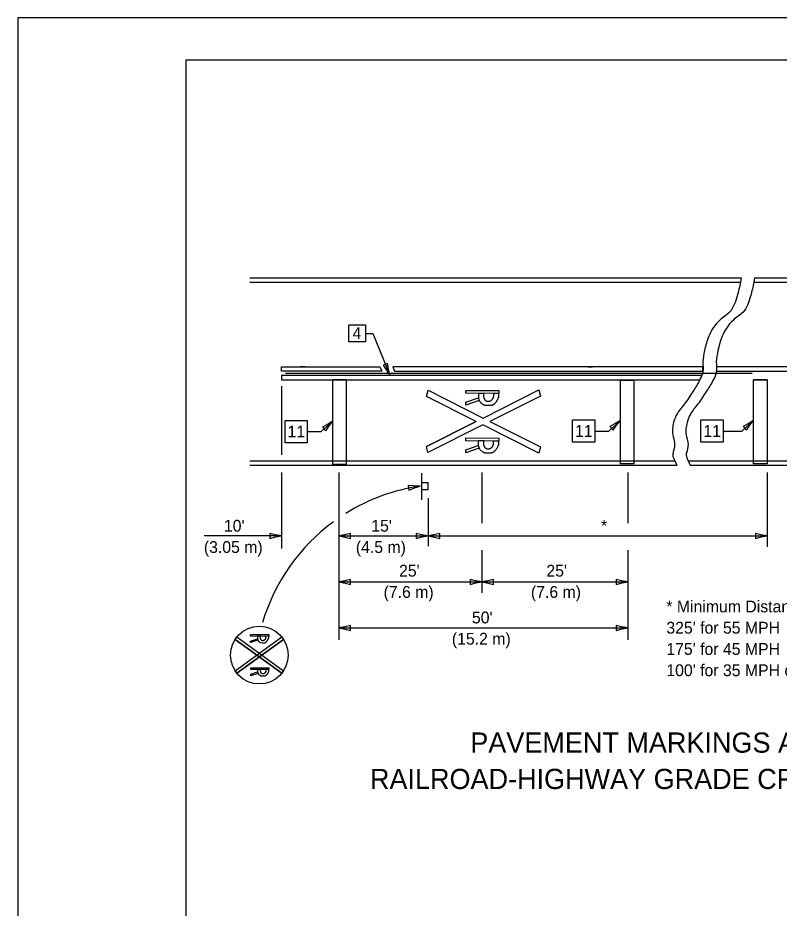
# Model space of a CAD drawing. Extents: x 0 to 2.83, y 0 to 1.83.
# Drawn here: x 0 to 0.754, y 0.952 to 1.833 of the extents above; entities that cross this region are included whole.
import ezdxf

# ---------------------------------------------------------------- set-up
doc = ezdxf.new("R2010")
doc.units = 0
for name, color, linetype in [('RD_Pr_Roadway_Dimensions', 7, 'Continuous'), ('RD_Pr_Roadway_Items', 7, 'Continuous'), ('RD_Pr_Roadway_Notes', 7, 'Continuous'), ('SH_General_Details', 7, 'Continuous'), ('SH_Printer_Plotting_Border', 7, 'Continuous')]:
    doc.layers.add(name, color=color, linetype=linetype)

msp = doc.modelspace()

# ---------------------------------------------------------------- linework, layer by layer
at = {"layer": 'RD_Pr_Roadway_Dimensions'}
for p, q in [((0.26111, 1.46858), (0.26111, 1.40054)), ((0.26111, 1.38289), (0.26111, 1.30784)), ((0.31775, 1.38289), (0.31775, 1.21716)), ((0.45936, 1.38289), (0.45936, 1.33289)), ((0.60398, 1.38289), (0.60398, 1.33289)), ((0.74182, 1.38289), (0.74182, 1.30929)), ((0.40608, 1.35769), (0.40608, 1.31002)), ((0.26111, 1.32015), (0.18436, 1.32015)), ((0.31775, 1.32015), (0.40608, 1.32015)), ((0.40608, 1.32015), (0.74182, 1.32015)), ((0.45936, 1.30611), (0.45936, 1.26395)), ((0.60398, 1.30611), (0.60398, 1.21716)), ((0.31775, 1.27462), (0.45936, 1.27462)), ((0.45936, 1.27462), (0.60398, 1.27462)), ((0.31775, 1.2291), (0.60398, 1.2291))]:
    msp.add_line(p, q, dxfattribs=at)
for points in [[(0.38637, 1.37027), (0.38672, 1.36785), (0.38708, 1.36544), (0.39265, 1.36771), (0.39827, 1.36956), (0.39195, 1.36977)], [(0.24945, 1.32258), (0.24944, 1.32015), (0.24944, 1.31771), (0.25527, 1.31914), (0.26111, 1.32015), (0.25488, 1.32128)], [(0.32941, 1.31771), (0.32941, 1.32015), (0.32941, 1.32258), (0.32358, 1.32116), (0.31775, 1.32015), (0.32397, 1.31901)], [(0.39442, 1.32258), (0.39442, 1.32015), (0.39442, 1.31771), (0.40025, 1.31914), (0.40608, 1.32015), (0.39986, 1.32128)], [(0.41774, 1.31771), (0.41775, 1.32015), (0.41775, 1.32258), (0.41191, 1.32116), (0.40608, 1.32015), (0.4123, 1.31901)], [(0.73016, 1.32258), (0.73015, 1.32015), (0.73015, 1.31771), (0.73599, 1.31914), (0.74182, 1.32015), (0.7356, 1.32128)], [(0.32941, 1.27218), (0.32941, 1.27462), (0.32941, 1.27706), (0.32358, 1.27563), (0.31775, 1.27462), (0.32397, 1.27349)], [(0.4477, 1.27706), (0.4477, 1.27462), (0.4477, 1.27218), (0.45353, 1.27361), (0.45936, 1.27462), (0.45314, 1.27575)], [(0.47102, 1.27218), (0.47103, 1.27462), (0.47103, 1.27706), (0.46519, 1.27563), (0.45936, 1.27462), (0.46558, 1.27349)], [(0.59232, 1.27706), (0.59231, 1.27462), (0.59231, 1.27218), (0.59815, 1.27361), (0.60398, 1.27462), (0.59776, 1.27575)], [(0.32941, 1.22666), (0.32941, 1.2291), (0.32941, 1.23154), (0.32358, 1.23011), (0.31775, 1.2291), (0.32397, 1.22797)], [(0.59232, 1.23154), (0.59231, 1.2291), (0.59231, 1.22666), (0.59815, 1.22809), (0.60398, 1.2291), (0.59776, 1.23023)]]:
    msp.add_lwpolyline(points, close=True, dxfattribs=at)
for start, end in [(98.43191, 121.93321), (126.30475, 163.29396)]:
    msp.add_arc((0.42647, 1.17932), 0.19232, start, end, dxfattribs=at)
at = {"layer": 'RD_Pr_Roadway_Items'}
for p, q in [((0.2296, 1.57594), (0.71616, 1.57594)), ((0.2296, 1.57167), (0.71545, 1.57167)), ((0.71616, 1.57594), (0.71545, 1.57167)), ((0.7293, 1.57594), (0.72876, 1.57167)), ((0.72876, 1.57167), (0.96578, 1.57167)), ((0.7293, 1.57594), (0.97004, 1.57594)), ((0.26497, 1.48154), (0.72712, 1.48154)), ((0.26497, 1.48154), (0.72712, 1.48154)), ((0.27958, 1.48791), (0.28418, 1.48791)), ((0.27958, 1.48791), (0.28418, 1.48791)), ((0.56422, 1.48766), (0.56881, 1.48766)), ((0.56422, 1.48766), (0.56881, 1.48766)), ((0.32522, 1.47474), (0.31187, 1.47474)), ((0.32522, 1.47474), (0.31187, 1.47474)), ((0.32522, 1.47474), (0.31187, 1.47474)), ((0.32522, 1.47474), (0.31187, 1.47474)), ((0.60985, 1.47448), (0.59649, 1.47448)), ((0.60985, 1.47448), (0.59649, 1.47448)), ((0.74182, 1.47474), (0.72847, 1.47474)), ((0.74182, 1.47474), (0.72847, 1.47474)), ((0.74182, 1.47474), (0.72847, 1.47474)), ((0.74182, 1.47474), (0.72847, 1.47474)), ((0.44362, 1.46438), (0.44362, 1.46438)), ((0.44362, 1.46438), (0.44362, 1.46438)), ((0.45593, 1.46144), (0.45593, 1.45681)), ((0.45371, 1.43349), (0.40451, 1.40868)), ((0.44352, 1.41729), (0.44352, 1.41729)), ((0.44352, 1.41729), (0.44352, 1.41729)), ((0.44352, 1.41729), (0.44352, 1.41729)), ((0.44352, 1.41729), (0.44352, 1.41729)), ((0.45583, 1.41435), (0.45583, 1.40971)), ((0.2296, 1.39446), (0.65039, 1.39446)), ((0.65039, 1.39446), (0.65243, 1.3902)), ((0.66366, 1.39452), (0.6657, 1.3902)), ((0.66369, 1.39446), (0.7886, 1.39446)), ((0.2296, 1.3902), (0.59623, 1.3902)), ((0.31762, 1.39142), (0.31762, 1.39142)), ((0.31762, 1.39142), (0.31762, 1.39142)), ((0.59583, 1.3902), (0.65243, 1.3902)), ((0.59583, 1.3902), (0.65243, 1.3902)), ((0.6657, 1.3902), (0.78434, 1.3902)), ((0.39948, 1.3822), (0.39948, 1.35582)), ((0.2151, 1.18665), (0.26123, 1.22017)), ((0.2151, 1.21768), (0.26123, 1.18416)), ((0.21691, 1.22017), (0.26304, 1.18665)), ((0.21691, 1.18416), (0.26304, 1.21768)), ((0.23051, 1.22251), (0.23051, 1.22251)), ((0.23051, 1.22251), (0.23051, 1.22251)), ((0.23723, 1.2209), (0.23723, 1.21837)), ((0.24078, 1.20216), (0.24078, 1.20216)), ((0.23065, 1.18963), (0.23065, 1.18963)), ((0.23065, 1.18963), (0.23065, 1.18963)), ((0.23737, 1.18803), (0.23737, 1.1855))]:
    msp.add_line(p, q, dxfattribs=at)
for points in [[(0.26111, 1.48774), (0.35824, 1.48774), (0.36036, 1.4835), (0.35824, 1.48347), (0.26111, 1.48347)], [(0.37281, 1.48347), (0.67822, 1.48347), (0.67822, 1.48774), (0.37281, 1.48774), (0.37129, 1.48775)], [(0.69157, 1.48347), (0.81036, 1.48347), (0.81036, 1.48774), (0.69157, 1.48774)], [(0.26111, 1.47492), (0.67533, 1.47492), (0.67718, 1.47919), (0.26111, 1.47919)], [(0.31187, 1.47474), (0.32522, 1.47474), (0.32522, 1.39084), (0.31187, 1.39084)], [(0.59649, 1.47448), (0.60985, 1.47448), (0.60985, 1.39143), (0.59649, 1.39143)], [(0.72847, 1.47474), (0.74182, 1.47474), (0.74182, 1.39145), (0.72847, 1.39145)], [(0.40608, 1.46442), (0.46056, 1.43694), (0.51577, 1.46479), (0.51733, 1.45865), (0.46741, 1.43347), (0.51733, 1.40829), (0.51577, 1.40215), (0.46038, 1.43009), (0.40604, 1.4027), (0.40451, 1.40868), (0.45368, 1.43347), (0.40451, 1.45827)], [(0.44362, 1.46438), (0.47635, 1.46422), (0.47635, 1.46115), (0.44362, 1.46149)], [(0.44361, 1.45264), (0.45593, 1.45681), (0.4568, 1.4542), (0.44361, 1.44972)], [(0.45593, 1.46144), (0.45593, 1.45681), (0.4568, 1.4542), (0.45699, 1.4539), (0.4572, 1.45358), (0.45747, 1.45321), (0.45789, 1.45268), (0.45819, 1.45233), (0.4587, 1.45181), (0.45941, 1.45119), (0.4599, 1.45083), (0.46054, 1.45043), (0.46118, 1.45011), (0.46161, 1.44993), (0.46214, 1.44976), (0.46235, 1.4497), (0.46543, 1.44962), (0.46639, 1.44959), (0.46731, 1.44957), (0.46815, 1.44955), (0.46827, 1.44957), (0.46854, 1.44958), (0.46886, 1.44963), (0.4691, 1.44967), (0.46945, 1.44975), (0.46987, 1.44989), (0.47011, 1.44999), (0.47039, 1.45011), (0.47063, 1.45023), (0.47084, 1.45035), (0.47111, 1.45051), (0.47142, 1.45072), (0.47171, 1.45094), (0.47196, 1.45114), (0.47223, 1.45138), (0.47247, 1.45161), (0.47268, 1.45182), (0.47295, 1.45211), (0.47326, 1.45247), (0.4737, 1.45303), (0.47401, 1.45347), (0.47427, 1.45387), (0.47445, 1.45415), (0.47467, 1.45453), (0.47493, 1.45499), (0.47516, 1.45542), (0.47537, 1.45585), (0.4756, 1.45634), (0.4758, 1.4568), (0.47597, 1.4572), (0.47615, 1.45766), (0.47632, 1.45811), (0.47635, 1.45819), (0.47635, 1.4582), (0.47635, 1.46115), (0.47082, 1.46121), (0.47082, 1.45843), (0.4708, 1.45833), (0.47076, 1.45815), (0.47072, 1.45797), (0.47067, 1.45777), (0.4706, 1.45753), (0.47054, 1.45734), (0.47045, 1.4571), (0.47039, 1.45693), (0.47029, 1.45669), (0.47017, 1.45642), (0.47005, 1.45617), (0.4699, 1.45591), (0.46966, 1.45551), (0.46948, 1.45526), (0.46928, 1.455), (0.46899, 1.45468), (0.46872, 1.45441), (0.46846, 1.45419), (0.46818, 1.45399), (0.46787, 1.4538), (0.46757, 1.45365), (0.46726, 1.45352), (0.46696, 1.45343), (0.46664, 1.45336), (0.46626, 1.45332), (0.46564, 1.45328), (0.46543, 1.45327), (0.46517, 1.45327), (0.46492, 1.45329), (0.46464, 1.45335), (0.46443, 1.45341), (0.46421, 1.45349), (0.46396, 1.45361), (0.46366, 1.45379), (0.46342, 1.45397), (0.46315, 1.4542), (0.46286, 1.4545), (0.46266, 1.45475), (0.46241, 1.45512), (0.46222, 1.45544), (0.46204, 1.45581), (0.4619, 1.45614), (0.4618, 1.45641), (0.46171, 1.45672), (0.46161, 1.4571), (0.46155, 1.4574), (0.46147, 1.45795), (0.46145, 1.45821), (0.46145, 1.45827), (0.46145, 1.46131), (0.45593, 1.46136)], [(0.44352, 1.41729), (0.47625, 1.41712), (0.47625, 1.41406), (0.44352, 1.4144)], [(0.45583, 1.41435), (0.45583, 1.40971), (0.4567, 1.4071), (0.45689, 1.4068), (0.4571, 1.40649), (0.45737, 1.40611), (0.45778, 1.40558), (0.45809, 1.40524), (0.4586, 1.40471), (0.45931, 1.40409), (0.4598, 1.40374), (0.46043, 1.40334), (0.46107, 1.40302), (0.4615, 1.40284), (0.46203, 1.40266), (0.46225, 1.4026), (0.46533, 1.40252), (0.46629, 1.4025), (0.46721, 1.40248), (0.46805, 1.40246), (0.46817, 1.40247), (0.46844, 1.40249), (0.46876, 1.40253), (0.46899, 1.40257), (0.46935, 1.40266), (0.46976, 1.40279), (0.47001, 1.40289), (0.47029, 1.40302), (0.47053, 1.40314), (0.47074, 1.40326), (0.47101, 1.40342), (0.47131, 1.40363), (0.47161, 1.40385), (0.47186, 1.40405), (0.47212, 1.40428), (0.47237, 1.40452), (0.47258, 1.40473), (0.47285, 1.40502), (0.47316, 1.40538), (0.47359, 1.40593), (0.47391, 1.40638), (0.47417, 1.40678), (0.47435, 1.40706), (0.47457, 1.40744), (0.47483, 1.40789), (0.47506, 1.40833), (0.47527, 1.40876), (0.4755, 1.40925), (0.4757, 1.40971), (0.47586, 1.4101), (0.47605, 1.41056), (0.47621, 1.41101), (0.47624, 1.41109), (0.47625, 1.41111), (0.47625, 1.41406), (0.47072, 1.41412), (0.47072, 1.41133), (0.4707, 1.41124), (0.47066, 1.41105), (0.47061, 1.41087), (0.47056, 1.41068), (0.47049, 1.41044), (0.47043, 1.41025), (0.47035, 1.41001), (0.47029, 1.40984), (0.47019, 1.40959), (0.47007, 1.40933), (0.46994, 1.40908), (0.4698, 1.40882), (0.46956, 1.40842), (0.46938, 1.40817), (0.46918, 1.40791), (0.46889, 1.40758), (0.46862, 1.40732), (0.46835, 1.4071), (0.46808, 1.40689), (0.46777, 1.40671), (0.46747, 1.40655), (0.46715, 1.40643), (0.46685, 1.40633), (0.46654, 1.40626), (0.46615, 1.40622), (0.46554, 1.40619), (0.46533, 1.40617), (0.46507, 1.40617), (0.46482, 1.4062), (0.46454, 1.40625), (0.46433, 1.40631), (0.46411, 1.4064), (0.46386, 1.40652), (0.46356, 1.40669), (0.46331, 1.40687), (0.46304, 1.40711), (0.46276, 1.4074), (0.46256, 1.40766), (0.4623, 1.40802), (0.46211, 1.40835), (0.46193, 1.40871), (0.4618, 1.40905), (0.4617, 1.40931), (0.4616, 1.40962), (0.46151, 1.41), (0.46145, 1.4103), (0.46137, 1.41085), (0.46135, 1.41112), (0.46135, 1.41118), (0.46135, 1.41421), (0.45583, 1.41427)], [(0.44351, 1.40554), (0.45583, 1.40971), (0.4567, 1.4071), (0.44351, 1.40263)], [(0.40608, 1.37278), (0.39948, 1.37278), (0.39948, 1.36618), (0.40608, 1.36618)], [(0.26123, 1.22017), (0.26304, 1.21768), (0.21691, 1.18416), (0.2151, 1.18665)], [(0.26304, 1.18665), (0.26123, 1.18416), (0.2151, 1.21768), (0.21691, 1.22017)], [(0.23051, 1.22251), (0.24836, 1.22242), (0.24836, 1.22074), (0.23051, 1.22093)], [(0.23051, 1.2161), (0.23723, 1.21837), (0.2377, 1.21695), (0.23051, 1.21451)], [(0.23723, 1.2209), (0.23723, 1.21837), (0.2377, 1.21695), (0.23781, 1.21679), (0.23792, 1.21661), (0.23807, 1.21641), (0.2383, 1.21612), (0.23846, 1.21593), (0.23874, 1.21565), (0.23913, 1.21531), (0.23939, 1.21511), (0.23974, 1.2149), (0.24009, 1.21472), (0.24032, 1.21462), (0.24061, 1.21453), (0.24073, 1.2145), (0.24241, 1.21445), (0.24293, 1.21444), (0.24343, 1.21443), (0.24389, 1.21441), (0.24396, 1.21442), (0.2441, 1.21443), (0.24428, 1.21446), (0.24441, 1.21448), (0.2446, 1.21453), (0.24483, 1.2146), (0.24496, 1.21465), (0.24512, 1.21472), (0.24525, 1.21479), (0.24536, 1.21485), (0.24551, 1.21494), (0.24567, 1.21505), (0.24584, 1.21517), (0.24597, 1.21528), (0.24612, 1.21541), (0.24625, 1.21554), (0.24636, 1.21565), (0.24651, 1.21581), (0.24668, 1.21601), (0.24692, 1.21631), (0.24709, 1.21655), (0.24723, 1.21677), (0.24733, 1.21692), (0.24745, 1.21713), (0.24759, 1.21738), (0.24772, 1.21762), (0.24783, 1.21785), (0.24796, 1.21812), (0.24807, 1.21837), (0.24816, 1.21858), (0.24826, 1.21884), (0.24835, 1.21908), (0.24836, 1.21913), (0.24836, 1.21913), (0.24836, 1.22074), (0.24535, 1.22077), (0.24535, 1.21926), (0.24534, 1.21921), (0.24532, 1.21911), (0.24529, 1.21901), (0.24526, 1.2189), (0.24523, 1.21877), (0.24519, 1.21867), (0.24515, 1.21853), (0.24511, 1.21844), (0.24506, 1.21831), (0.24499, 1.21816), (0.24493, 1.21803), (0.24485, 1.21788), (0.24472, 1.21767), (0.24462, 1.21753), (0.24451, 1.21739), (0.24435, 1.21721), (0.2442, 1.21707), (0.24406, 1.21695), (0.24391, 1.21684), (0.24374, 1.21673), (0.24358, 1.21665), (0.24341, 1.21658), (0.24324, 1.21653), (0.24307, 1.21649), (0.24286, 1.21647), (0.24252, 1.21645), (0.24241, 1.21644), (0.24227, 1.21644), (0.24213, 1.21646), (0.24198, 1.21649), (0.24187, 1.21652), (0.24175, 1.21656), (0.24161, 1.21663), (0.24145, 1.21673), (0.24131, 1.21682), (0.24116, 1.21695), (0.24101, 1.21711), (0.2409, 1.21725), (0.24076, 1.21745), (0.24066, 1.21763), (0.24056, 1.21783), (0.24048, 1.21801), (0.24043, 1.21815), (0.24038, 1.21832), (0.24033, 1.21853), (0.24029, 1.2187), (0.24025, 1.219), (0.24024, 1.21914), (0.24024, 1.21917), (0.24024, 1.22083), (0.23723, 1.22086)], [(0.23065, 1.18963), (0.2485, 1.18954), (0.2485, 1.18787), (0.23065, 1.18806)], [(0.23065, 1.18323), (0.23737, 1.1855), (0.23784, 1.18408), (0.23065, 1.18164)], [(0.23737, 1.18803), (0.23737, 1.1855), (0.23784, 1.18408), (0.23794, 1.18392), (0.23806, 1.18374), (0.2382, 1.18354), (0.23843, 1.18325), (0.2386, 1.18306), (0.23887, 1.18277), (0.23926, 1.18244), (0.23953, 1.18224), (0.23988, 1.18203), (0.24023, 1.18185), (0.24046, 1.18175), (0.24075, 1.18166), (0.24087, 1.18162), (0.24254, 1.18158), (0.24307, 1.18157), (0.24357, 1.18156), (0.24403, 1.18154), (0.24409, 1.18155), (0.24424, 1.18156), (0.24442, 1.18158), (0.24454, 1.18161), (0.24474, 1.18165), (0.24496, 1.18173), (0.2451, 1.18178), (0.24525, 1.18185), (0.24538, 1.18192), (0.2455, 1.18198), (0.24564, 1.18207), (0.24581, 1.18218), (0.24597, 1.1823), (0.24611, 1.18241), (0.24625, 1.18254), (0.24639, 1.18267), (0.2465, 1.18278), (0.24665, 1.18294), (0.24682, 1.18314), (0.24705, 1.18344), (0.24723, 1.18368), (0.24737, 1.1839), (0.24746, 1.18405), (0.24759, 1.18426), (0.24773, 1.18451), (0.24785, 1.18475), (0.24797, 1.18498), (0.24809, 1.18525), (0.2482, 1.1855), (0.24829, 1.18571), (0.24839, 1.18597), (0.24848, 1.18621), (0.2485, 1.18625), (0.2485, 1.18626), (0.2485, 1.18787), (0.24548, 1.1879), (0.24548, 1.18638), (0.24547, 1.18633), (0.24545, 1.18623), (0.24543, 1.18614), (0.2454, 1.18603), (0.24536, 1.1859), (0.24533, 1.18579), (0.24529, 1.18566), (0.24525, 1.18557), (0.2452, 1.18544), (0.24513, 1.18529), (0.24506, 1.18516), (0.24499, 1.18501), (0.24485, 1.1848), (0.24476, 1.18466), (0.24465, 1.18452), (0.24449, 1.18434), (0.24434, 1.1842), (0.2442, 1.18407), (0.24404, 1.18396), (0.24388, 1.18386), (0.24371, 1.18378), (0.24354, 1.18371), (0.24338, 1.18366), (0.2432, 1.18362), (0.243, 1.1836), (0.24266, 1.18358), (0.24255, 1.18357), (0.2424, 1.18357), (0.24227, 1.18358), (0.24212, 1.18362), (0.242, 1.18365), (0.24188, 1.18369), (0.24174, 1.18376), (0.24158, 1.18385), (0.24145, 1.18395), (0.2413, 1.18408), (0.24115, 1.18424), (0.24103, 1.18438), (0.2409, 1.18458), (0.24079, 1.18476), (0.24069, 1.18496), (0.24062, 1.18514), (0.24057, 1.18528), (0.24051, 1.18545), (0.24046, 1.18566), (0.24043, 1.18582), (0.24039, 1.18612), (0.24037, 1.18627), (0.24037, 1.1863), (0.24037, 1.18796), (0.23737, 1.18799)]]:
    msp.add_lwpolyline(points, close=True, dxfattribs=at)
msp.add_circle((0.23907, 1.20216), 0.02855, dxfattribs=at)
for points in [[(0.71545, 1.57167), (0.71214, 1.55766), (0.70469, 1.54194), (0.69476, 1.53366), (0.684, 1.51793), (0.67986, 1.50386), (0.67821, 1.49226), (0.67821, 1.48315), (0.67489, 1.47406), (0.66827, 1.46329), (0.65999, 1.45087), (0.65254, 1.44094), (0.64922, 1.43266), (0.6484, 1.42024), (0.65006, 1.41279), (0.64922, 1.40451), (0.6484, 1.40037), (0.65039, 1.39446)], [(0.72876, 1.57167), (0.72546, 1.55766), (0.71801, 1.54194), (0.70807, 1.53366), (0.69731, 1.51793), (0.69317, 1.50386), (0.69151, 1.49226), (0.69151, 1.48315), (0.68821, 1.47406), (0.68158, 1.46329), (0.67331, 1.45087), (0.66586, 1.44094), (0.66254, 1.43266), (0.66171, 1.42024), (0.66337, 1.41279), (0.66254, 1.40451), (0.66171, 1.40037), (0.66369, 1.39446)]]:
    msp.add_spline(points, degree=3, dxfattribs=at)
at = {"layer": 'RD_Pr_Roadway_Notes'}
for p, q in [((0.34411, 1.5208), (0.35131, 1.5208)), ((0.35131, 1.5208), (0.36827, 1.47932)), ((0.31187, 1.43392), (0.30034, 1.42347)), ((0.59649, 1.43451), (0.58497, 1.42406)), ((0.72847, 1.43453), (0.71692, 1.42406)), ((0.28647, 1.42347), (0.30034, 1.42347)), ((0.5711, 1.42406), (0.58497, 1.42406)), ((0.69819, 1.42406), (0.71692, 1.42406))]:
    msp.add_line(p, q, dxfattribs=at)
for points in [[(0.32762, 1.5293), (0.34411, 1.5293), (0.34411, 1.51229), (0.32762, 1.51229)], [(0.36611, 1.49104), (0.36385, 1.49012), (0.36159, 1.4892), (0.36512, 1.48434), (0.36827, 1.47932), (0.36696, 1.48551)], [(0.26457, 1.43464), (0.28647, 1.43464), (0.28647, 1.4123), (0.26457, 1.4123)], [(0.30159, 1.42789), (0.30323, 1.42608), (0.30486, 1.42427), (0.30823, 1.42925), (0.31187, 1.43392), (0.3065, 1.43058)], [(0.54919, 1.43523), (0.5711, 1.43523), (0.5711, 1.41289), (0.54919, 1.41289)], [(0.58621, 1.42849), (0.58785, 1.42667), (0.58949, 1.42487), (0.59285, 1.42985), (0.59649, 1.43451), (0.59112, 1.43117)], [(0.67629, 1.43523), (0.69819, 1.43523), (0.69819, 1.41289), (0.67629, 1.41289)], [(0.71819, 1.42851), (0.71983, 1.4267), (0.72146, 1.42489), (0.72483, 1.42987), (0.72847, 1.43453), (0.7231, 1.43119)]]:
    msp.add_lwpolyline(points, close=True, dxfattribs=at)
at = {"layer": 'SH_General_Details'}
for p, q in [((0, 1.83333), (0, 0)), ((2.83332, 1.83333), (0, 1.83333))]:
    msp.add_line(p, q, dxfattribs=at)
msp.add_lwpolyline([(0.16667, 1.79166), (2.79166, 1.79166), (2.79166, 0.04167), (0.16667, 0.04167)], close=True, dxfattribs=at)
at = {"layer": 'SH_Printer_Plotting_Border'}
msp.add_lwpolyline([(0, 0), (2.83332, 0), (2.83332, 1.83333), (0, 1.83333)], close=True, dxfattribs=at)

# ---------------------------------------------------------------- texts
at = {"layer": 'RD_Pr_Roadway_Dimensions'}
for s, p in [("10'", (0.20403, 1.32439)), ("15'", (0.34994, 1.32439)), ('*', (0.57739, 1.32439)), ('(3.05 m)', (0.18417, 1.30333)), ('(4.5 m)', (0.33463, 1.30333)), ("25'", (0.37741, 1.27989)), ("25'", (0.52328, 1.27989)), ('(7.6 m)', (0.3621, 1.25883)), ('(7.6 m)', (0.50796, 1.25883)), ('* Minimum Distance', (0.64202, 1.24449)), ("50'", (0.44957, 1.23357)), ("325' for 55 MPH", (0.64202, 1.22343)), ('(15.2 m)', (0.42971, 1.21251)), ("175' for 45 MPH", (0.64202, 1.20237)), ("100' for 35 MPH or Less", (0.64202, 1.18131))]:
    msp.add_text(s, height=0.0117, dxfattribs=at).set_placement(p)
at = {"layer": 'RD_Pr_Roadway_Notes'}
for s, height, p in [('4', 0.0117, (0.33134, 1.51516)), ('11', 0.0117, (0.267, 1.41773)), ('11', 0.0117, (0.55163, 1.41832)), ('11', 0.0117, (0.67872, 1.41832)), ('PAVEMENT MARKINGS AT', 0.02, (0.44795, 1.10552)), ('RAILROAD-HIGHWAY GRADE CROSSING', 0.02, (0.34861, 1.06952))]:
    msp.add_text(s, height=height, dxfattribs=at).set_placement(p)

doc.saveas('drawing.dxf')
